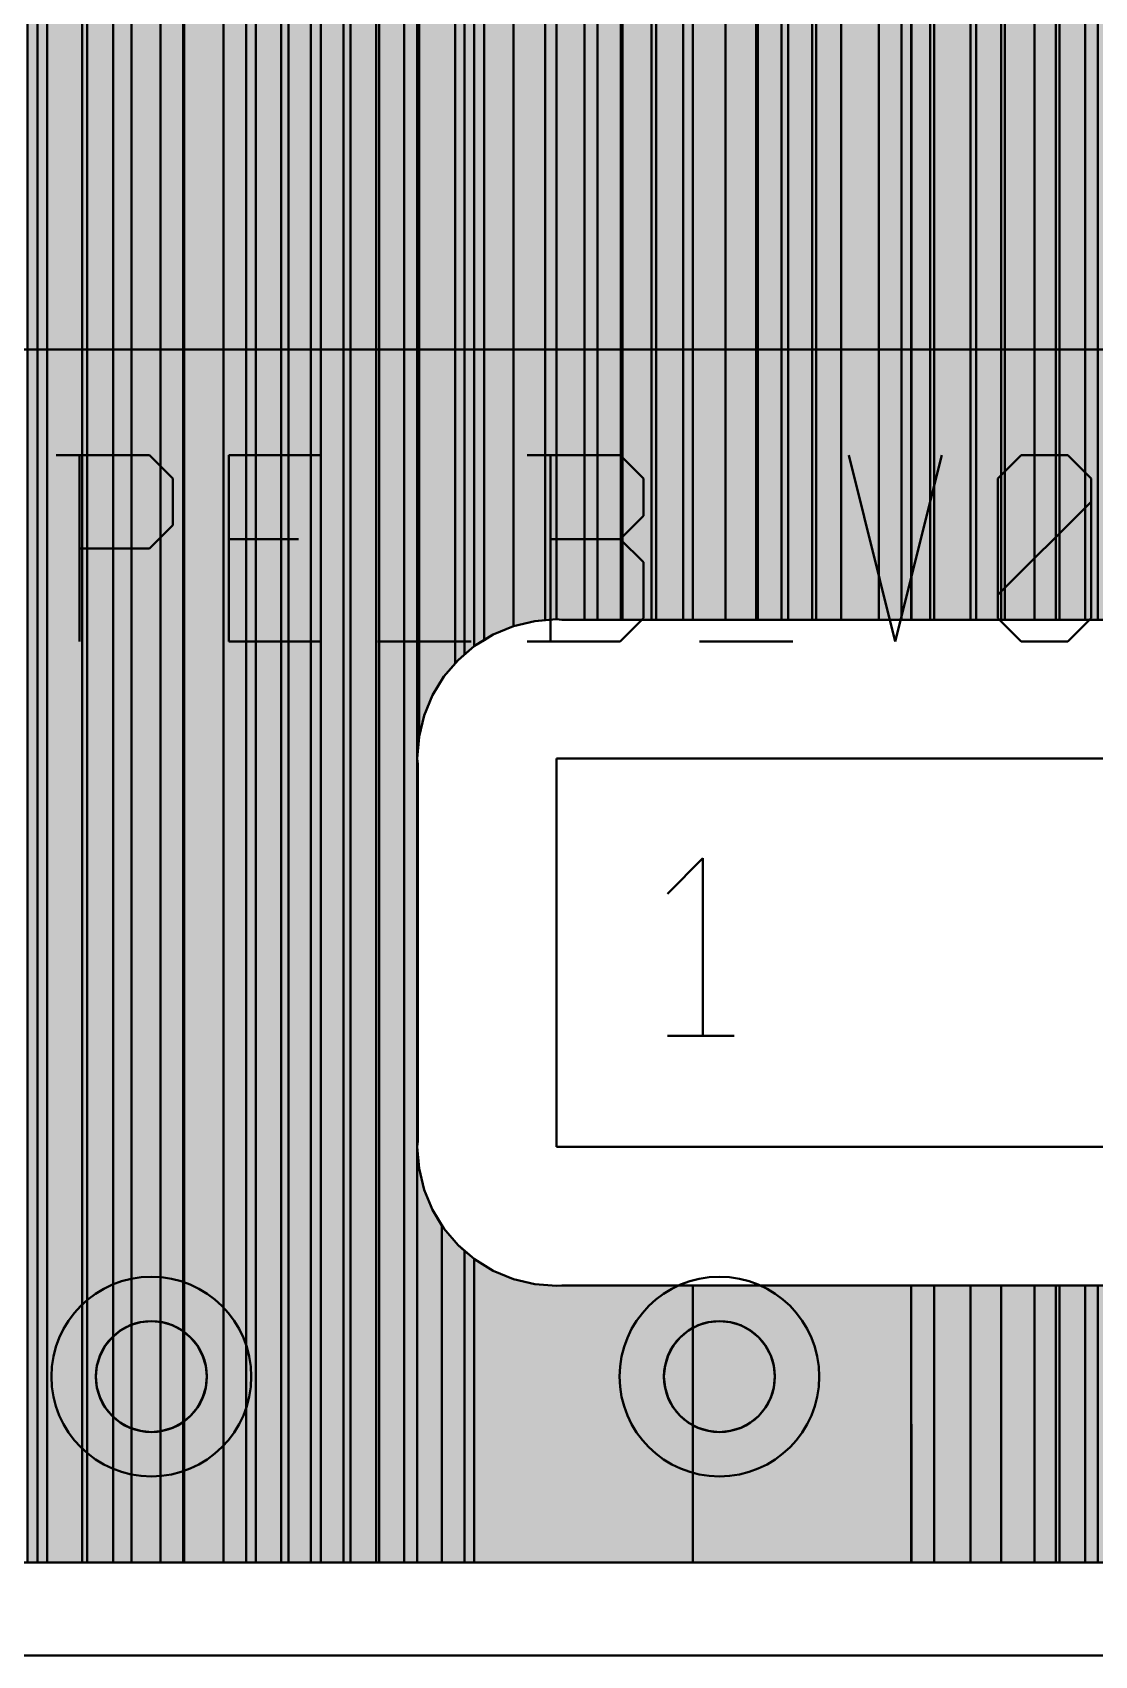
# Model space of a CAD drawing. Header units: millimetres. Extents: x 3.8 to 71.6, y 3.7 to 38.5.
# Drawn here: x 36.68 to 41.54, y 3.7 to 11.13 of the extents above; entities that cross this region are included whole.
import ezdxf

# ---------------------------------------------------------------- set-up
doc = ezdxf.new("R2010")
doc.units = ezdxf.units.MM
for name, color, linetype in [('bottom_copper', 7, 'Continuous'), ('drill_plated', 7, 'Continuous'), ('outline', 7, 'Continuous'), ('top_copper', 7, 'Continuous'), ('top_silk', 7, 'Continuous')]:
    doc.layers.add(name, color=color, linetype=linetype)

# ---------------------------------------------------------------- blocks, each defined once
blk = doc.blocks.new('Block4090')
at = {"layer": 'bottom_copper', "lineweight": 40}
for points in [[(0.7493, 4.3163), (0.5734, 4.3163), (0.5734, 11.977), (0.6709, 12.0912), (0.7493, 12.2193), (0.7493, 4.3163)], [(0.5734, 4.3163), (0.4592, 4.3163), (0.4592, 11.8795), (0.5734, 11.977), (0.5734, 4.3163)], [(0.4592, 4.3163), (0.3059, 4.3163), (0.3059, 11.7907), (0.3311, 11.8011), (0.4592, 11.8795), (0.4592, 4.3163)], [(0.3059, 4.3163), (0.1668, 4.3163), (0.1668, 11.7374), (0.1924, 11.7436), (0.3059, 11.7907), (0.3059, 4.3163)], [(0, 4.3163), (-0.1045, 4.3163), (-0.1048, 11.6969), (-0.1033, 11.6968), (0, 11.7049), (0, 4.3163)], [(0.1668, 4.3163), (0, 4.3163), (0, 11.7049), (0.0464, 11.7085), (0.1668, 11.7374), (0.1668, 4.3163)], [(0, 0), (-0.1045, 0), (-0.1048, 1.2683), (0, 1.2683), (0, 0)], [(0.1668, 0), (0, 0), (0, 1.2683), (0.1668, 1.2683), (0.1668, 0)], [(0.3059, 0), (0.1668, 0), (0.1668, 1.2683), (0.3059, 1.2683), (0.3059, 0)], [(0.4592, 0), (0.3059, 0), (0.3059, 1.2683), (0.4592, 1.2683), (0.4592, 0)], [(0.5734, 0), (0.4592, 0), (0.4592, 1.2683), (0.5734, 1.2683), (0.5734, 0)], [(0.7493, 0), (0.5734, 0), (0.5734, 1.2683), (0.7493, 1.2683), (0.7493, 0)]]:
    blk.add_hatch(color=7, dxfattribs=at).paths.add_polyline_path(points, flags=0)
at = {"layer": 'bottom_copper', "color": 7, "lineweight": 40}
for points in [[(0.7493, 4.3163), (0.5734, 4.3163), (0.5734, 11.977), (0.6709, 12.0912), (0.7493, 12.2193), (0.7493, 4.3163)], [(0.5734, 4.3163), (0.4592, 4.3163), (0.4592, 11.8795), (0.5734, 11.977), (0.5734, 4.3163)], [(0.4592, 4.3163), (0.3059, 4.3163), (0.3059, 11.7907), (0.3311, 11.8011), (0.4592, 11.8795), (0.4592, 4.3163)], [(0.3059, 4.3163), (0.1668, 4.3163), (0.1668, 11.7374), (0.1924, 11.7436), (0.3059, 11.7907), (0.3059, 4.3163)], [(0, 4.3163), (-0.1045, 4.3163), (-0.1048, 11.6969), (-0.1033, 11.6968), (0, 11.7049), (0, 4.3163)], [(0.1668, 4.3163), (0, 4.3163), (0, 11.7049), (0.0464, 11.7085), (0.1668, 11.7374), (0.1668, 4.3163)], [(0, 0), (-0.1045, 0), (-0.1048, 1.2683), (0, 1.2683), (0, 0)], [(0.1668, 0), (0, 0), (0, 1.2683), (0.1668, 1.2683), (0.1668, 0)], [(0.3059, 0), (0.1668, 0), (0.1668, 1.2683), (0.3059, 1.2683), (0.3059, 0)], [(0.4592, 0), (0.3059, 0), (0.3059, 1.2683), (0.4592, 1.2683), (0.4592, 0)], [(0.5734, 0), (0.4592, 0), (0.4592, 1.2683), (0.5734, 1.2683), (0.5734, 0)], [(0.7493, 0), (0.5734, 0), (0.5734, 1.2683), (0.7493, 1.2683), (0.7493, 0)]]:
    blk.add_lwpolyline(points, close=True, dxfattribs=at)
blk = doc.blocks.new('Block5006')
at = {"layer": 'bottom_copper', "lineweight": 40}
for points in [[(0.8511, 0), (0.8066, 0), (0.8066, 7.3841), (0.8511, 7.3806), (0.8511, 0)], [(0.8066, 0), (0.7029, 0), (0.7029, 5.8992), (0.7052, 5.903), (0.7627, 6.0417), (0.7978, 6.1877), (0.8066, 6.3374), (0.8066, 0)], [(0.7029, 0), (0.5293, 0), (0.5293, 5.6607), (0.6268, 5.7749), (0.7029, 5.8992), (0.7029, 0)], [(0.5293, 0), (0.4151, 0), (0.4151, 5.5632), (0.5293, 5.6607), (0.5293, 0)], [(0.4151, 0), (0.287, 0), (0.287, 5.4848), (0.4151, 5.5632), (0.4151, 0)], [(0.1483, 0), (0, 0), (0, 5.392), (0.0023, 5.3922), (0.1483, 5.4273), (0.1483, 0)], [(0.287, 0), (0.1483, 0), (0.1483, 5.4273), (0.287, 5.4848), (0.287, 0)], [(0, 0), (-0.1489, 0), (-0.1489, 5.3806), (-0.1474, 5.3805), (0, 5.392), (0, 0)]]:
    blk.add_hatch(color=7, dxfattribs=at).paths.add_polyline_path(points, flags=0)
at = {"layer": 'bottom_copper', "color": 7, "lineweight": 40}
for points in [[(0.8511, 0), (0.8066, 0), (0.8066, 7.3841), (0.8511, 7.3806), (0.8511, 0)], [(0.8066, 0), (0.7029, 0), (0.7029, 5.8992), (0.7052, 5.903), (0.7627, 6.0417), (0.7978, 6.1877), (0.8066, 6.3374), (0.8066, 0)], [(0.7029, 0), (0.5293, 0), (0.5293, 5.6607), (0.6268, 5.7749), (0.7029, 5.8992), (0.7029, 0)], [(0.5293, 0), (0.4151, 0), (0.4151, 5.5632), (0.5293, 5.6607), (0.5293, 0)], [(0.4151, 0), (0.287, 0), (0.287, 5.4848), (0.4151, 5.5632), (0.4151, 0)], [(0.1483, 0), (0, 0), (0, 5.392), (0.0023, 5.3922), (0.1483, 5.4273), (0.1483, 0)], [(0.287, 0), (0.1483, 0), (0.1483, 5.4273), (0.287, 5.4848), (0.287, 0)], [(0, 0), (-0.1489, 0), (-0.1489, 5.3806), (-0.1474, 5.3805), (0, 5.392), (0, 0)]]:
    blk.add_lwpolyline(points, close=True, dxfattribs=at)
blk = doc.blocks.new('Block5882')
at = {"layer": 'bottom_copper', "lineweight": 40}
for points in [[(0, 0), (-0.0431, -0.0264), (-0.0446, -0.0277), (-0.0446, 7.4739), (-0.0431, 7.4738), (0, 7.4772), (0, 0)], [(0.1345, 0.0641), (0.0421, 0.0258), (0, 0), (0, 6.4307), (0.0117, 6.281), (0.0468, 6.135), (0.1043, 5.9963), (0.1345, 5.9469), (0.1345, 0.0641)], [(0.2802, 0.0912), (0.2317, 0.0874), (0.1345, 0.0641), (0.1345, 5.9469), (0.1827, 5.8682), (0.2802, 5.754), (0.2802, 0.0912)], [(0.5194, 0.0933), (0.3562, 0.0933), (0.3313, 0.0953), (0.2802, 0.0912), (0.2802, 5.754), (0.3944, 5.6565), (0.5194, 5.58), (0.5194, 0.0933)], [(0.6336, 0.0933), (0.5194, 0.0933), (0.5194, 5.58), (0.5225, 5.5781), (0.6336, 5.532), (0.6336, 0.0933)], [(0.787, 0.0933), (0.6336, 0.0933), (0.6336, 5.532), (0.6612, 5.5206), (0.787, 5.4903), (0.787, 0.0933)], [(0.9109, 0.0933), (0.787, 0.0933), (0.787, 5.4903), (0.8069, 5.4856), (0.9109, 5.4774), (0.9109, 0.0933)], [(0.9554, 0.0933), (0.9109, 0.0933), (0.9109, 5.4774), (0.9554, 5.4739), (0.9554, 0.0933)]]:
    blk.add_hatch(color=7, dxfattribs=at).paths.add_polyline_path(points, flags=0)
at = {"layer": 'bottom_copper', "color": 7, "lineweight": 40}
for points in [[(0, 0), (-0.0431, -0.0264), (-0.0446, -0.0277), (-0.0446, 7.4739), (-0.0431, 7.4738), (0, 7.4772), (0, 0)], [(0.1345, 0.0641), (0.0421, 0.0258), (0, 0), (0, 6.4307), (0.0117, 6.281), (0.0468, 6.135), (0.1043, 5.9963), (0.1345, 5.9469), (0.1345, 0.0641)], [(0.2802, 0.0912), (0.2317, 0.0874), (0.1345, 0.0641), (0.1345, 5.9469), (0.1827, 5.8682), (0.2802, 5.754), (0.2802, 0.0912)], [(0.5194, 0.0933), (0.3562, 0.0933), (0.3313, 0.0953), (0.2802, 0.0912), (0.2802, 5.754), (0.3944, 5.6565), (0.5194, 5.58), (0.5194, 0.0933)], [(0.6336, 0.0933), (0.5194, 0.0933), (0.5194, 5.58), (0.5225, 5.5781), (0.6336, 5.532), (0.6336, 0.0933)], [(0.787, 0.0933), (0.6336, 0.0933), (0.6336, 5.532), (0.6612, 5.5206), (0.787, 5.4903), (0.787, 0.0933)], [(0.9109, 0.0933), (0.787, 0.0933), (0.787, 5.4903), (0.8069, 5.4856), (0.9109, 5.4774), (0.9109, 0.0933)], [(0.9554, 0.0933), (0.9109, 0.0933), (0.9109, 5.4774), (0.9554, 5.4739), (0.9554, 0.0933)]]:
    blk.add_lwpolyline(points, close=True, dxfattribs=at)
blk = doc.blocks.new('Block6923')
at = {"layer": 'bottom_copper', "lineweight": 40}
for points in [[(0.8511, 4.1953), (0.8066, 4.1573), (0.8066, 11.7004), (0.8511, 11.6969), (0.8511, 4.1953)], [(0.8066, 4.1573), (0.7766, 4.1317), (0.7627, 4.1154), (0.7627, 10.358), (0.7978, 10.504), (0.8066, 10.6537), (0.8066, 4.1573)], [(0.7627, 4.1154), (0.7117, 4.0557), (0.6595, 3.9705), (0.6212, 3.8781), (0.5979, 3.7809), (0.5979, 10.0573), (0.6268, 10.0912), (0.7052, 10.2193), (0.7627, 10.358), (0.7627, 4.1154)], [(0.59, 0), (0.5293, 0), (0.5293, 9.977), (0.59, 10.0481), (0.59, 0)], [(0.5979, 3.7808), (0.59, 3.6813), (0.59, 10.0481), (0.5979, 10.0573), (0.5979, 3.7808)], [(0.5293, 0), (0.4026, 0), (0.4026, 9.8718), (0.4151, 9.8795), (0.5293, 9.977), (0.5293, 0)], [(0.4026, 0), (0.2526, 0), (0.2526, 9.7868), (0.287, 9.8011), (0.4026, 9.8718), (0.4026, 0)], [(0.2526, 0), (0.1026, 0), (0.1026, 9.7326), (0.1483, 9.7436), (0.2526, 9.7868), (0.2526, 0)], [(0, 0), (-0.1489, 0), (-0.1489, 9.6969), (-0.1474, 9.6968), (0, 9.7083), (0, 0)], [(0.1026, 0), (0, 0), (0, 9.7083), (0.0023, 9.7085), (0.1026, 9.7326), (0.1026, 0)], [(0.592, 1.9282), (0.59, 1.9033), (0.59, 3.6813), (0.592, 3.6564), (0.592, 1.9282)], [(0.7029, 0), (0.59, 0), (0.59, 1.9033), (0.5979, 1.8037), (0.6212, 1.7065), (0.6595, 1.6141), (0.7029, 1.5433), (0.7029, 0)], [(0.8066, 0), (0.7029, 0), (0.7029, 1.5433), (0.7117, 1.5289), (0.7766, 1.4529), (0.8066, 1.4273), (0.8066, 0)], [(0.8511, 0), (0.8066, 0), (0.8066, 1.4273), (0.8511, 1.3893), (0.8511, 0)]]:
    blk.add_hatch(color=7, dxfattribs=at).paths.add_polyline_path(points, flags=0)
at = {"layer": 'bottom_copper', "color": 7, "lineweight": 40}
for points in [[(0.8511, 4.1953), (0.8066, 4.1573), (0.8066, 11.7004), (0.8511, 11.6969), (0.8511, 4.1953)], [(0.8066, 4.1573), (0.7766, 4.1317), (0.7627, 4.1154), (0.7627, 10.358), (0.7978, 10.504), (0.8066, 10.6537), (0.8066, 4.1573)], [(0.7627, 4.1154), (0.7117, 4.0557), (0.6595, 3.9705), (0.6212, 3.8781), (0.5979, 3.7809), (0.5979, 10.0573), (0.6268, 10.0912), (0.7052, 10.2193), (0.7627, 10.358), (0.7627, 4.1154)], [(0.59, 0), (0.5293, 0), (0.5293, 9.977), (0.59, 10.0481), (0.59, 0)], [(0.5979, 3.7808), (0.59, 3.6813), (0.59, 10.0481), (0.5979, 10.0573), (0.5979, 3.7808)], [(0.5293, 0), (0.4026, 0), (0.4026, 9.8718), (0.4151, 9.8795), (0.5293, 9.977), (0.5293, 0)], [(0.4026, 0), (0.2526, 0), (0.2526, 9.7868), (0.287, 9.8011), (0.4026, 9.8718), (0.4026, 0)], [(0.2526, 0), (0.1026, 0), (0.1026, 9.7326), (0.1483, 9.7436), (0.2526, 9.7868), (0.2526, 0)], [(0, 0), (-0.1489, 0), (-0.1489, 9.6969), (-0.1474, 9.6968), (0, 9.7083), (0, 0)], [(0.1026, 0), (0, 0), (0, 9.7083), (0.0023, 9.7085), (0.1026, 9.7326), (0.1026, 0)], [(0.592, 1.9282), (0.59, 1.9033), (0.59, 3.6813), (0.592, 3.6564), (0.592, 1.9282)], [(0.7029, 0), (0.59, 0), (0.59, 1.9033), (0.5979, 1.8037), (0.6212, 1.7065), (0.6595, 1.6141), (0.7029, 1.5433), (0.7029, 0)], [(0.8066, 0), (0.7029, 0), (0.7029, 1.5433), (0.7117, 1.5289), (0.7766, 1.4529), (0.8066, 1.4273), (0.8066, 0)], [(0.8511, 0), (0.8066, 0), (0.8066, 1.4273), (0.8511, 1.3893), (0.8511, 0)]]:
    blk.add_lwpolyline(points, close=True, dxfattribs=at)
blk = doc.blocks.new('Block7672')
at = {"layer": 'bottom_copper', "lineweight": 40}
for points in [[(0, 0), (-0.0446, 0), (-0.0446, 11.6969), (-0.0431, 11.6968), (0, 11.7002), (0, 0)], [(0.1827, 0), (0, 0), (0, 10.6537), (0.0117, 10.504), (0.0468, 10.358), (0.1043, 10.2193), (0.1827, 10.0912), (0.1827, 0)], [(0.387, 0), (0.1827, 0), (0.1827, 10.0912), (0.2802, 9.977), (0.387, 9.8858), (0.387, 0)], [(0.5194, 0), (0.387, 0), (0.387, 9.8858), (0.3944, 9.8795), (0.5194, 9.803), (0.5194, 0)], [(0.6272, 0), (0.5194, 0), (0.5194, 9.803), (0.5225, 9.8011), (0.6272, 9.7577), (0.6272, 0)], [(0.8072, 0), (0.6272, 0), (0.6272, 9.7577), (0.6612, 9.7436), (0.8072, 9.7085), (0.8072, 0)], [(0.9109, 0), (0.8072, 0), (0.8072, 9.7085), (0.9109, 9.7004), (0.9109, 0)], [(0.9554, 0), (0.9109, 0), (0.9109, 9.7004), (0.9554, 9.6969), (0.9554, 0)]]:
    blk.add_hatch(color=7, dxfattribs=at).paths.add_polyline_path(points, flags=0)
at = {"layer": 'bottom_copper', "color": 7, "lineweight": 40}
for points in [[(0, 0), (-0.0446, 0), (-0.0446, 11.6969), (-0.0431, 11.6968), (0, 11.7002), (0, 0)], [(0.1827, 0), (0, 0), (0, 10.6537), (0.0117, 10.504), (0.0468, 10.358), (0.1043, 10.2193), (0.1827, 10.0912), (0.1827, 0)], [(0.387, 0), (0.1827, 0), (0.1827, 10.0912), (0.2802, 9.977), (0.387, 9.8858), (0.387, 0)], [(0.5194, 0), (0.387, 0), (0.387, 9.8858), (0.3944, 9.8795), (0.5194, 9.803), (0.5194, 0)], [(0.6272, 0), (0.5194, 0), (0.5194, 9.803), (0.5225, 9.8011), (0.6272, 9.7577), (0.6272, 0)], [(0.8072, 0), (0.6272, 0), (0.6272, 9.7577), (0.6612, 9.7436), (0.8072, 9.7085), (0.8072, 0)], [(0.9109, 0), (0.8072, 0), (0.8072, 9.7085), (0.9109, 9.7004), (0.9109, 0)], [(0.9554, 0), (0.9109, 0), (0.9109, 9.7004), (0.9554, 9.6969), (0.9554, 0)]]:
    blk.add_lwpolyline(points, close=True, dxfattribs=at)
blk = doc.blocks.new('Block8641')
at = {"layer": 'bottom_copper', "lineweight": 40}
blk.add_hatch(color=7, dxfattribs=at).paths.add_polyline_path([(1.3218, 0), (1.2773, 0), (1.2773, 11.7004), (1.3218, 11.6969), (1.3218, 0)], flags=0)
at = {"layer": 'bottom_copper', "color": 7, "lineweight": 40}
blk.add_lwpolyline([(1.3218, 0), (1.2773, 0), (1.2773, 11.7004), (1.3218, 11.6969), (1.3218, 0)], close=True, dxfattribs=at)
blk = doc.blocks.new('Block28972')
at = {"layer": 'top_copper', "lineweight": 40}
for points in [[(0.1592, 4.3163), (0, 4.3163), (0, 12.1249), (0.0578, 12.2193), (0.1153, 12.358), (0.1504, 12.504), (0.1592, 12.6537), (0.1592, 4.3163)], [(0, 4.3163), (-0.1344, 4.3163), (-0.1344, 11.9632), (-0.1181, 11.977), (-0.0206, 12.0912), (0, 12.1249), (0, 4.3163)], [(0, 0), (-0.1344, 0), (-0.1344, 1.2683), (0, 1.2683), (0, 0)], [(0.1592, 0), (0, 0), (0, 1.2683), (0.1592, 1.2683), (0.1592, 0)]]:
    blk.add_hatch(color=7, dxfattribs=at).paths.add_polyline_path(points, flags=0)
at = {"layer": 'top_copper', "color": 7, "lineweight": 40}
for points in [[(0.1592, 4.3163), (0, 4.3163), (0, 12.1249), (0.0578, 12.2193), (0.1153, 12.358), (0.1504, 12.504), (0.1592, 12.6537), (0.1592, 4.3163)], [(0, 4.3163), (-0.1344, 4.3163), (-0.1344, 11.9632), (-0.1181, 11.977), (-0.0206, 12.0912), (0, 12.1249), (0, 4.3163)], [(0, 0), (-0.1344, 0), (-0.1344, 1.2683), (0, 1.2683), (0, 0)], [(0.1592, 0), (0, 0), (0, 1.2683), (0.1592, 1.2683), (0.1592, 0)]]:
    blk.add_lwpolyline(points, close=True, dxfattribs=at)
blk = doc.blocks.new('Block30658')
at = {"layer": 'top_copper', "lineweight": 40}
for points in [[(1.513, 0), (1.4151, 0), (1.4151, 7.5632), (1.513, 7.6469), (1.513, 0)], [(1.4151, 0), (1.2798, 0), (1.2798, 7.4818), (1.287, 7.4848), (1.4151, 7.5632), (1.4151, 0)], [(1.2798, 0), (1.1483, 0), (1.1483, 7.4273), (1.2798, 7.4818), (1.2798, 0)], [(0.9376, 0), (0.8066, 0), (0.8066, 7.3841), (0.8526, 7.3805), (0.9376, 7.3871), (0.9376, 0)], [(1.1483, 0), (0.9376, 0), (0.9376, 7.3871), (1.0023, 7.3922), (1.1483, 7.4273), (1.1483, 0)], [(0.8066, 0), (0.7029, 0), (0.7029, 5.8992), (0.7052, 5.903), (0.7627, 6.0417), (0.7978, 6.1877), (0.8066, 6.3374), (0.8066, 0)], [(0.7029, 0), (0.5293, 0), (0.5293, 5.6607), (0.6268, 5.7749), (0.7029, 5.8992), (0.7029, 0)], [(0.5293, 0), (0.3975, 0), (0.3975, 5.5524), (0.4151, 5.5632), (0.5293, 5.6607), (0.5293, 0)], [(0.3975, 0), (0.2566, 0), (0.2566, 5.4722), (0.287, 5.4848), (0.3975, 5.5524), (0.3975, 0)], [(0.1416, 0), (0, 0), (0, 5.392), (0.0023, 5.3922), (0.1416, 5.4257), (0.1416, 0)], [(0.2566, 0), (0.1416, 0), (0.1416, 5.4257), (0.1483, 5.4273), (0.2566, 5.4722), (0.2566, 0)], [(0, 0), (-0.1489, 0), (-0.1489, 5.3806), (-0.1474, 5.3805), (0, 5.392), (0, 0)]]:
    blk.add_hatch(color=7, dxfattribs=at).paths.add_polyline_path(points, flags=0)
at = {"layer": 'top_copper', "color": 7, "lineweight": 40}
for points in [[(1.513, 0), (1.4151, 0), (1.4151, 7.5632), (1.513, 7.6469), (1.513, 0)], [(1.4151, 0), (1.2798, 0), (1.2798, 7.4818), (1.287, 7.4848), (1.4151, 7.5632), (1.4151, 0)], [(1.2798, 0), (1.1483, 0), (1.1483, 7.4273), (1.2798, 7.4818), (1.2798, 0)], [(0.9376, 0), (0.8066, 0), (0.8066, 7.3841), (0.8526, 7.3805), (0.9376, 7.3871), (0.9376, 0)], [(1.1483, 0), (0.9376, 0), (0.9376, 7.3871), (1.0023, 7.3922), (1.1483, 7.4273), (1.1483, 0)], [(0.8066, 0), (0.7029, 0), (0.7029, 5.8992), (0.7052, 5.903), (0.7627, 6.0417), (0.7978, 6.1877), (0.8066, 6.3374), (0.8066, 0)], [(0.7029, 0), (0.5293, 0), (0.5293, 5.6607), (0.6268, 5.7749), (0.7029, 5.8992), (0.7029, 0)], [(0.5293, 0), (0.3975, 0), (0.3975, 5.5524), (0.4151, 5.5632), (0.5293, 5.6607), (0.5293, 0)], [(0.3975, 0), (0.2566, 0), (0.2566, 5.4722), (0.287, 5.4848), (0.3975, 5.5524), (0.3975, 0)], [(0.1416, 0), (0, 0), (0, 5.392), (0.0023, 5.3922), (0.1416, 5.4257), (0.1416, 0)], [(0.2566, 0), (0.1416, 0), (0.1416, 5.4257), (0.1483, 5.4273), (0.2566, 5.4722), (0.2566, 0)], [(0, 0), (-0.1489, 0), (-0.1489, 5.3806), (-0.1474, 5.3805), (0, 5.392), (0, 0)]]:
    blk.add_lwpolyline(points, close=True, dxfattribs=at)
blk = doc.blocks.new('Block32102')
at = {"layer": 'top_copper', "lineweight": 40}
for points in [[(0, 0), (-0.0431, -0.0264), (-0.0446, -0.0277), (-0.0446, 7.4739), (-0.0431, 7.4738), (0, 7.4772), (0, 0)], [(0.1345, 0.0641), (0.0421, 0.0258), (0, 0), (0, 6.4307), (0.0117, 6.281), (0.0468, 6.135), (0.1043, 5.9963), (0.1345, 5.9469), (0.1345, 0.0641)], [(0.3313, 0.0953), (0.2317, 0.0874), (0.1345, 0.0641), (0.1345, 5.9469), (0.1827, 5.8682), (0.2802, 5.754), (0.3313, 5.7104), (0.3313, 0.0953)], [(0.4602, 0.0933), (0.3562, 0.0933), (0.3313, 0.0953), (0.3313, 5.7104), (0.3944, 5.6565), (0.4602, 5.6162), (0.4602, 0.0933)], [(0.6256, 0.0933), (0.4602, 0.0933), (0.4602, 5.6162), (0.5225, 5.5781), (0.6256, 5.5354), (0.6256, 0.0933)], [(0.7661, 0.0933), (0.6256, 0.0933), (0.6256, 5.5354), (0.6612, 5.5206), (0.7661, 5.4954), (0.7661, 0.0933)], [(0.9109, 0.0933), (0.7661, 0.0933), (0.7661, 5.4954), (0.8072, 5.4855), (0.9109, 5.4774), (0.9109, 0.0933)], [(0.9554, 0.0933), (0.9109, 0.0933), (0.9109, 5.4774), (0.9554, 5.4739), (0.9554, 0.0933)]]:
    blk.add_hatch(color=7, dxfattribs=at).paths.add_polyline_path(points, flags=0)
at = {"layer": 'top_copper', "color": 7, "lineweight": 40}
for points in [[(0, 0), (-0.0431, -0.0264), (-0.0446, -0.0277), (-0.0446, 7.4739), (-0.0431, 7.4738), (0, 7.4772), (0, 0)], [(0.1345, 0.0641), (0.0421, 0.0258), (0, 0), (0, 6.4307), (0.0117, 6.281), (0.0468, 6.135), (0.1043, 5.9963), (0.1345, 5.9469), (0.1345, 0.0641)], [(0.3313, 0.0953), (0.2317, 0.0874), (0.1345, 0.0641), (0.1345, 5.9469), (0.1827, 5.8682), (0.2802, 5.754), (0.3313, 5.7104), (0.3313, 0.0953)], [(0.4602, 0.0933), (0.3562, 0.0933), (0.3313, 0.0953), (0.3313, 5.7104), (0.3944, 5.6565), (0.4602, 5.6162), (0.4602, 0.0933)], [(0.6256, 0.0933), (0.4602, 0.0933), (0.4602, 5.6162), (0.5225, 5.5781), (0.6256, 5.5354), (0.6256, 0.0933)], [(0.7661, 0.0933), (0.6256, 0.0933), (0.6256, 5.5354), (0.6612, 5.5206), (0.7661, 5.4954), (0.7661, 0.0933)], [(0.9109, 0.0933), (0.7661, 0.0933), (0.7661, 5.4954), (0.8072, 5.4855), (0.9109, 5.4774), (0.9109, 0.0933)], [(0.9554, 0.0933), (0.9109, 0.0933), (0.9109, 5.4774), (0.9554, 5.4739), (0.9554, 0.0933)]]:
    blk.add_lwpolyline(points, close=True, dxfattribs=at)
blk = doc.blocks.new('Block33282')
at = {"layer": 'top_copper', "lineweight": 40}
for points in [[(0.8835, 4.1953), (0.839, 4.1573), (0.839, 11.7004), (0.8835, 11.6969), (0.8835, 4.1953)], [(0.839, 4.1573), (0.809, 4.1317), (0.7951, 4.1154), (0.7951, 10.358), (0.8302, 10.504), (0.839, 10.6537), (0.839, 4.1573)], [(0.7951, 4.1154), (0.7441, 4.0557), (0.6919, 3.9705), (0.6536, 3.8781), (0.6303, 3.7809), (0.6303, 10.0573), (0.6592, 10.0912), (0.7376, 10.2193), (0.7951, 10.358), (0.7951, 4.1154)], [(0.6224, 0), (0.5617, 0), (0.5617, 9.977), (0.6224, 10.0481), (0.6224, 0)], [(0.6303, 3.7808), (0.6224, 3.6813), (0.6224, 10.0481), (0.6303, 10.0573), (0.6303, 3.7808)], [(0.5617, 0), (0.4475, 0), (0.4475, 9.8795), (0.5617, 9.977), (0.5617, 0)], [(0.4475, 0), (0.3172, 0), (0.3172, 9.8002), (0.3194, 9.8011), (0.4475, 9.8795), (0.4475, 0)], [(0.1807, 0), (0, 0), (0, 9.7058), (0.0347, 9.7085), (0.1807, 9.7436), (0.1807, 0)], [(0.3172, 0), (0.1807, 0), (0.1807, 9.7436), (0.3172, 9.8002), (0.3172, 0)], [(0, 0), (-0.1165, 0), (-0.1165, 9.6969), (-0.115, 9.6968), (0, 9.7058), (0, 0)], [(0.6244, 1.9282), (0.6224, 1.9033), (0.6224, 3.6813), (0.6244, 3.6564), (0.6244, 1.9282)], [(0.7353, 0), (0.6224, 0), (0.6224, 1.9033), (0.6303, 1.8037), (0.6536, 1.7065), (0.6919, 1.6141), (0.7353, 1.5433), (0.7353, 0)], [(0.839, 0), (0.7353, 0), (0.7353, 1.5433), (0.7441, 1.5289), (0.809, 1.4529), (0.839, 1.4273), (0.839, 0)], [(0.8835, 0), (0.839, 0), (0.839, 1.4273), (0.8835, 1.3893), (0.8835, 0)]]:
    blk.add_hatch(color=7, dxfattribs=at).paths.add_polyline_path(points, flags=0)
at = {"layer": 'top_copper', "color": 7, "lineweight": 40}
for points in [[(0.8835, 4.1953), (0.839, 4.1573), (0.839, 11.7004), (0.8835, 11.6969), (0.8835, 4.1953)], [(0.839, 4.1573), (0.809, 4.1317), (0.7951, 4.1154), (0.7951, 10.358), (0.8302, 10.504), (0.839, 10.6537), (0.839, 4.1573)], [(0.7951, 4.1154), (0.7441, 4.0557), (0.6919, 3.9705), (0.6536, 3.8781), (0.6303, 3.7809), (0.6303, 10.0573), (0.6592, 10.0912), (0.7376, 10.2193), (0.7951, 10.358), (0.7951, 4.1154)], [(0.6224, 0), (0.5617, 0), (0.5617, 9.977), (0.6224, 10.0481), (0.6224, 0)], [(0.6303, 3.7808), (0.6224, 3.6813), (0.6224, 10.0481), (0.6303, 10.0573), (0.6303, 3.7808)], [(0.5617, 0), (0.4475, 0), (0.4475, 9.8795), (0.5617, 9.977), (0.5617, 0)], [(0.4475, 0), (0.3172, 0), (0.3172, 9.8002), (0.3194, 9.8011), (0.4475, 9.8795), (0.4475, 0)], [(0.1807, 0), (0, 0), (0, 9.7058), (0.0347, 9.7085), (0.1807, 9.7436), (0.1807, 0)], [(0.3172, 0), (0.1807, 0), (0.1807, 9.7436), (0.3172, 9.8002), (0.3172, 0)], [(0, 0), (-0.1165, 0), (-0.1165, 9.6969), (-0.115, 9.6968), (0, 9.7058), (0, 0)], [(0.6244, 1.9282), (0.6224, 1.9033), (0.6224, 3.6813), (0.6244, 3.6564), (0.6244, 1.9282)], [(0.7353, 0), (0.6224, 0), (0.6224, 1.9033), (0.6303, 1.8037), (0.6536, 1.7065), (0.6919, 1.6141), (0.7353, 1.5433), (0.7353, 0)], [(0.839, 0), (0.7353, 0), (0.7353, 1.5433), (0.7441, 1.5289), (0.809, 1.4529), (0.839, 1.4273), (0.839, 0)], [(0.8835, 0), (0.839, 0), (0.839, 1.4273), (0.8835, 1.3893), (0.8835, 0)]]:
    blk.add_lwpolyline(points, close=True, dxfattribs=at)
blk = doc.blocks.new('Block34524')
at = {"layer": 'top_copper', "lineweight": 40}
for points in [[(0, 0), (-0.0446, 0), (-0.0446, 11.6969), (-0.0431, 11.6968), (0, 11.7002), (0, 0)], [(0.1609, 0), (0, 0), (0, 10.6537), (0.0117, 10.504), (0.0468, 10.358), (0.1043, 10.2193), (0.1609, 10.1268), (0.1609, 0)], [(0.3018, 0), (0.1609, 0), (0.1609, 10.1268), (0.1827, 10.0912), (0.2802, 9.977), (0.3018, 9.9586), (0.3018, 0)], [(0.5194, 0), (0.3018, 0), (0.3018, 9.9586), (0.3944, 9.8795), (0.5194, 9.803), (0.5194, 0)], [(0.6231, 0), (0.5194, 0), (0.5194, 9.803), (0.5225, 9.8011), (0.6231, 9.7594), (0.6231, 0)], [(0.8072, 0), (0.6231, 0), (0.6231, 9.7594), (0.6612, 9.7436), (0.8072, 9.7085), (0.8072, 0)], [(0.9109, 0), (0.8072, 0), (0.8072, 9.7085), (0.9109, 9.7004), (0.9109, 0)], [(0.9554, 0), (0.9109, 0), (0.9109, 9.7004), (0.9554, 9.6969), (0.9554, 0)]]:
    blk.add_hatch(color=7, dxfattribs=at).paths.add_polyline_path(points, flags=0)
at = {"layer": 'top_copper', "color": 7, "lineweight": 40}
for points in [[(0, 0), (-0.0446, 0), (-0.0446, 11.6969), (-0.0431, 11.6968), (0, 11.7002), (0, 0)], [(0.1609, 0), (0, 0), (0, 10.6537), (0.0117, 10.504), (0.0468, 10.358), (0.1043, 10.2193), (0.1609, 10.1268), (0.1609, 0)], [(0.3018, 0), (0.1609, 0), (0.1609, 10.1268), (0.1827, 10.0912), (0.2802, 9.977), (0.3018, 9.9586), (0.3018, 0)], [(0.5194, 0), (0.3018, 0), (0.3018, 9.9586), (0.3944, 9.8795), (0.5194, 9.803), (0.5194, 0)], [(0.6231, 0), (0.5194, 0), (0.5194, 9.803), (0.5225, 9.8011), (0.6231, 9.7594), (0.6231, 0)], [(0.8072, 0), (0.6231, 0), (0.6231, 9.7594), (0.6612, 9.7436), (0.8072, 9.7085), (0.8072, 0)], [(0.9109, 0), (0.8072, 0), (0.8072, 9.7085), (0.9109, 9.7004), (0.9109, 0)], [(0.9554, 0), (0.9109, 0), (0.9109, 9.7004), (0.9554, 9.6969), (0.9554, 0)]]:
    blk.add_lwpolyline(points, close=True, dxfattribs=at)
blk = doc.blocks.new('Block35240')
at = {"layer": 'top_copper', "lineweight": 40}
blk.add_hatch(color=7, dxfattribs=at).paths.add_polyline_path([(0.8511, 0), (0.8066, 0), (0.8066, 11.7004), (0.8511, 11.6969), (0.8511, 0)], flags=0)
at = {"layer": 'top_copper', "color": 7, "lineweight": 40}
blk.add_lwpolyline([(0.8511, 0), (0.8066, 0), (0.8066, 11.7004), (0.8511, 11.6969), (0.8511, 0)], close=True, dxfattribs=at)

msp = doc.modelspace()

# ---------------------------------------------------------------- hatches: boundary and pattern name
at = {"layer": 'bottom_copper', "lineweight": 40}
for points in [[(39.6985, 4.1263), (38.6985, 4.1263), (38.6985, 5.5156), (38.7, 5.5143), (38.7852, 5.4621), (38.8776, 5.4238), (38.9748, 5.4005), (39.0744, 5.3926), (39.0993, 5.3946), (39.6985, 5.3946), (39.6985, 4.1263)], [(40.6985, 4.1263), (39.6985, 4.1263), (39.6985, 5.3946), (40.6985, 5.3946), (40.6985, 4.1263)], [(37.4694, 4.9276), (37.455, 4.88), (37.4315, 4.8361), (37.3999, 4.7976), (37.3614, 4.766), (37.3175, 4.7425), (37.2699, 4.7281), (37.2203, 4.7232), (37.1707, 4.7281), (37.1231, 4.7425), (37.0792, 4.766), (37.0407, 4.7976), (37.0091, 4.8361), (36.9856, 4.88), (36.9712, 4.9276), (36.9663, 4.9772), (36.9712, 5.0268), (36.9856, 5.0744), (37.0091, 5.1183), (37.0407, 5.1568), (37.0792, 5.1884), (37.1231, 5.2119), (37.1707, 5.2263), (37.2203, 5.2312), (37.2699, 5.2263), (37.3175, 5.2119), (37.3614, 5.1884), (37.3999, 5.1568), (37.4315, 5.1183), (37.455, 5.0744), (37.4694, 5.0268), (37.4743, 4.9772), (37.4694, 4.9276)], [(40.0694, 4.9276), (40.055, 4.88), (40.0315, 4.8361), (39.9999, 4.7976), (39.9614, 4.766), (39.9175, 4.7425), (39.8699, 4.7281), (39.8203, 4.7232), (39.7707, 4.7281), (39.7231, 4.7425), (39.6792, 4.766), (39.6407, 4.7976), (39.6091, 4.8361), (39.5856, 4.88), (39.5712, 4.9276), (39.5663, 4.9772), (39.5712, 5.0268), (39.5856, 5.0744), (39.6091, 5.1183), (39.6407, 5.1568), (39.6792, 5.1884), (39.7231, 5.2119), (39.7707, 5.2263), (39.8203, 5.2312), (39.8699, 5.2263), (39.9175, 5.2119), (39.9614, 5.1884), (39.9999, 5.1568), (40.0315, 5.1183), (40.055, 5.0744), (40.0694, 5.0268), (40.0743, 4.9772), (40.0694, 4.9276)]]:
    msp.add_hatch(color=7, dxfattribs=at).paths.add_polyline_path(points, flags=0)
at = {"layer": 'drill_plated', "lineweight": 40}
for points in [[(37.4694, 4.9276), (37.455, 4.88), (37.4315, 4.8361), (37.3999, 4.7976), (37.3614, 4.766), (37.3175, 4.7425), (37.2699, 4.7281), (37.2203, 4.7232), (37.1707, 4.7281), (37.1231, 4.7425), (37.0792, 4.766), (37.0407, 4.7976), (37.0091, 4.8361), (36.9856, 4.88), (36.9712, 4.9276), (36.9663, 4.9772), (36.9712, 5.0268), (36.9856, 5.0744), (37.0091, 5.1183), (37.0407, 5.1568), (37.0792, 5.1884), (37.1231, 5.2119), (37.1707, 5.2263), (37.2203, 5.2312), (37.2699, 5.2263), (37.3175, 5.2119), (37.3614, 5.1884), (37.3999, 5.1568), (37.4315, 5.1183), (37.455, 5.0744), (37.4694, 5.0268), (37.4743, 4.9772), (37.4694, 4.9276)], [(40.0694, 4.9276), (40.055, 4.88), (40.0315, 4.8361), (39.9999, 4.7976), (39.9614, 4.766), (39.9175, 4.7425), (39.8699, 4.7281), (39.8203, 4.7232), (39.7707, 4.7281), (39.7231, 4.7425), (39.6792, 4.766), (39.6407, 4.7976), (39.6091, 4.8361), (39.5856, 4.88), (39.5712, 4.9276), (39.5663, 4.9772), (39.5712, 5.0268), (39.5856, 5.0744), (39.6091, 5.1183), (39.6407, 5.1568), (39.6792, 5.1884), (39.7231, 5.2119), (39.7707, 5.2263), (39.8203, 5.2312), (39.8699, 5.2263), (39.9175, 5.2119), (39.9614, 5.1884), (39.9999, 5.1568), (40.0315, 5.1183), (40.055, 5.0744), (40.0694, 5.0268), (40.0743, 4.9772), (40.0694, 4.9276)]]:
    msp.add_hatch(color=7, dxfattribs=at).paths.add_polyline_path(points, flags=0)
at = {"layer": 'top_copper', "lineweight": 40}
for points in [[(41.3604, 4.1263), (38.6985, 4.1263), (38.6985, 5.5156), (38.7, 5.5143), (38.7852, 5.4621), (38.8776, 5.4238), (38.9748, 5.4005), (39.0744, 5.3926), (39.0993, 5.3946), (41.3604, 5.3946), (41.3604, 4.1263)], [(37.4694, 4.9276), (37.455, 4.88), (37.4315, 4.8361), (37.3999, 4.7976), (37.3614, 4.766), (37.3175, 4.7425), (37.2699, 4.7281), (37.2203, 4.7232), (37.1707, 4.7281), (37.1231, 4.7425), (37.0792, 4.766), (37.0407, 4.7976), (37.0091, 4.8361), (36.9856, 4.88), (36.9712, 4.9276), (36.9663, 4.9772), (36.9712, 5.0268), (36.9856, 5.0744), (37.0091, 5.1183), (37.0407, 5.1568), (37.0792, 5.1884), (37.1231, 5.2119), (37.1707, 5.2263), (37.2203, 5.2312), (37.2699, 5.2263), (37.3175, 5.2119), (37.3614, 5.1884), (37.3999, 5.1568), (37.4315, 5.1183), (37.455, 5.0744), (37.4694, 5.0268), (37.4743, 4.9772), (37.4694, 4.9276)], [(40.0694, 4.9276), (40.055, 4.88), (40.0315, 4.8361), (39.9999, 4.7976), (39.9614, 4.766), (39.9175, 4.7425), (39.8699, 4.7281), (39.8203, 4.7232), (39.7707, 4.7281), (39.7231, 4.7425), (39.6792, 4.766), (39.6407, 4.7976), (39.6091, 4.8361), (39.5856, 4.88), (39.5712, 4.9276), (39.5663, 4.9772), (39.5712, 5.0268), (39.5856, 5.0744), (39.6091, 5.1183), (39.6407, 5.1568), (39.6792, 5.1884), (39.7231, 5.2119), (39.7707, 5.2263), (39.8203, 5.2312), (39.8699, 5.2263), (39.9175, 5.2119), (39.9614, 5.1884), (39.9999, 5.1568), (40.0315, 5.1183), (40.055, 5.0744), (40.0694, 5.0268), (40.0743, 4.9772), (40.0694, 4.9276)]]:
    msp.add_hatch(color=7, dxfattribs=at).paths.add_polyline_path(points, flags=0)

# ---------------------------------------------------------------- linework, layer by layer
at = {"layer": 'bottom_copper', "color": 7, "lineweight": 40}
for p, q in [((36.6985, 4.1263), (36.6985, 15.8232)), ((36.6985, 15.8232), (36.6985, 4.1263)), ((38.6985, 8.3216), (38.6985, 15.8232)), ((38.6985, 15.8232), (38.6985, 8.3216)), ((40.6985, 8.4426), (40.6985, 15.8232)), ((40.6985, 15.8232), (40.6985, 8.4426)), ((37.6985, 4.1263), (37.6985, 13.8232)), ((37.6985, 13.8232), (37.6985, 4.1263)), ((39.6985, 8.4426), (39.6985, 13.8232)), ((39.6985, 13.8232), (39.6985, 8.4426)), ((38.8776, 8.4134), (38.7852, 8.3751)), ((38.9748, 8.4367), (38.8776, 8.4134)), ((39.0744, 8.4446), (38.9748, 8.4367)), ((39.0993, 8.4426), (39.0744, 8.4446)), ((39.6985, 8.4426), (39.0993, 8.4426)), ((40.6985, 8.4426), (39.6985, 8.4426)), ((43.6215, 8.4426), (40.6985, 8.4426)), ((38.7852, 8.3751), (38.7, 8.3229)), ((38.624, 8.258), (38.5591, 8.182)), ((38.6985, 8.3216), (38.624, 8.258)), ((38.7, 8.3229), (38.6985, 8.3216)), ((38.5591, 8.182), (38.5069, 8.0968)), ((38.5069, 8.0968), (38.4686, 8.0044)), ((38.4686, 8.0044), (38.4453, 7.9072)), ((38.4453, 7.9071), (38.4374, 7.8076)), ((38.4453, 7.9072), (38.4453, 7.9071)), ((38.4374, 7.8076), (38.4394, 7.7827)), ((39.0744, 6.0296), (39.0744, 7.8076)), ((39.0744, 7.8076), (43.6464, 7.8076)), ((38.4394, 7.7827), (38.4394, 6.0545)), ((38.4394, 6.0545), (38.4374, 6.0296)), ((38.4374, 6.0296), (38.4453, 5.93)), ((43.6464, 6.0296), (39.0744, 6.0296)), ((38.4453, 5.93), (38.4686, 5.8328)), ((38.4686, 5.8328), (38.5069, 5.7404)), ((38.5069, 5.7404), (38.5591, 5.6552)), ((38.5591, 5.6552), (38.624, 5.5792)), ((38.624, 5.5792), (38.6985, 5.5156)), ((38.6985, 4.1263), (38.6985, 5.5156)), ((38.6985, 5.5156), (38.7, 5.5143)), ((38.6985, 5.5156), (38.6985, 4.1263)), ((38.7, 5.5143), (38.7852, 5.4621)), ((38.7852, 5.4621), (38.8776, 5.4238)), ((38.8776, 5.4238), (38.9748, 5.4005)), ((38.9748, 5.4005), (39.0744, 5.3926)), ((39.0744, 5.3926), (39.0993, 5.3946)), ((39.0993, 5.3946), (39.6985, 5.3946)), ((39.6985, 4.1263), (39.6985, 5.3946)), ((39.6985, 5.3946), (40.6985, 5.3946)), ((39.6985, 5.3946), (39.6985, 4.1263)), ((40.6985, 4.1263), (40.6985, 5.3946)), ((40.6985, 5.3946), (43.6215, 5.3946)), ((40.6985, 5.3946), (40.6985, 4.1263)), ((36.6985, 4.1263), (35.2102, 4.1263)), ((37.6985, 4.1263), (36.6985, 4.1263)), ((38.6985, 4.1263), (37.6985, 4.1263)), ((39.6985, 4.1263), (38.6985, 4.1263)), ((40.6985, 4.1263), (39.6985, 4.1263)), ((48.6682, 4.1263), (40.6985, 4.1263))]:
    msp.add_line(p, q, dxfattribs=at)
for points in [[(39.6985, 4.1263), (38.6985, 4.1263), (38.6985, 5.5156), (38.7, 5.5143), (38.7852, 5.4621), (38.8776, 5.4238), (38.9748, 5.4005), (39.0744, 5.3926), (39.0993, 5.3946), (39.6985, 5.3946), (39.6985, 4.1263)], [(40.6985, 4.1263), (39.6985, 4.1263), (39.6985, 5.3946), (40.6985, 5.3946), (40.6985, 4.1263)], [(37.4694, 4.9276), (37.455, 4.88), (37.4315, 4.8361), (37.3999, 4.7976), (37.3614, 4.766), (37.3175, 4.7425), (37.2699, 4.7281), (37.2203, 4.7232), (37.1707, 4.7281), (37.1231, 4.7425), (37.0792, 4.766), (37.0407, 4.7976), (37.0091, 4.8361), (36.9856, 4.88), (36.9712, 4.9276), (36.9663, 4.9772), (36.9712, 5.0268), (36.9856, 5.0744), (37.0091, 5.1183), (37.0407, 5.1568), (37.0792, 5.1884), (37.1231, 5.2119), (37.1707, 5.2263), (37.2203, 5.2312), (37.2699, 5.2263), (37.3175, 5.2119), (37.3614, 5.1884), (37.3999, 5.1568), (37.4315, 5.1183), (37.455, 5.0744), (37.4694, 5.0268), (37.4743, 4.9772), (37.4694, 4.9276)], [(40.0694, 4.9276), (40.055, 4.88), (40.0315, 4.8361), (39.9999, 4.7976), (39.9614, 4.766), (39.9175, 4.7425), (39.8699, 4.7281), (39.8203, 4.7232), (39.7707, 4.7281), (39.7231, 4.7425), (39.6792, 4.766), (39.6407, 4.7976), (39.6091, 4.8361), (39.5856, 4.88), (39.5712, 4.9276), (39.5663, 4.9772), (39.5712, 5.0268), (39.5856, 5.0744), (39.6091, 5.1183), (39.6407, 5.1568), (39.6792, 5.1884), (39.7231, 5.2119), (39.7707, 5.2263), (39.8203, 5.2312), (39.8699, 5.2263), (39.9175, 5.2119), (39.9614, 5.1884), (39.9999, 5.1568), (40.0315, 5.1183), (40.055, 5.0744), (40.0694, 5.0268), (40.0743, 4.9772), (40.0694, 4.9276)]]:
    msp.add_lwpolyline(points, close=True, dxfattribs=at)
for centre, major_axis in [((37.2203, 4.9772), (0.4572, 0)), ((39.8203, 4.9772), (0.4572, 0)), ((37.2203, 4.9772), (0.254, 0)), ((39.8203, 4.9772), (0.254, 0))]:
    msp.add_ellipse(centre, major_axis=major_axis, ratio=1, dxfattribs=at)
at = {"layer": 'drill_plated', "color": 7, "lineweight": 40}
for points in [[(37.4694, 4.9276), (37.455, 4.88), (37.4315, 4.8361), (37.3999, 4.7976), (37.3614, 4.766), (37.3175, 4.7425), (37.2699, 4.7281), (37.2203, 4.7232), (37.1707, 4.7281), (37.1231, 4.7425), (37.0792, 4.766), (37.0407, 4.7976), (37.0091, 4.8361), (36.9856, 4.88), (36.9712, 4.9276), (36.9663, 4.9772), (36.9712, 5.0268), (36.9856, 5.0744), (37.0091, 5.1183), (37.0407, 5.1568), (37.0792, 5.1884), (37.1231, 5.2119), (37.1707, 5.2263), (37.2203, 5.2312), (37.2699, 5.2263), (37.3175, 5.2119), (37.3614, 5.1884), (37.3999, 5.1568), (37.4315, 5.1183), (37.455, 5.0744), (37.4694, 5.0268), (37.4743, 4.9772), (37.4694, 4.9276)], [(40.0694, 4.9276), (40.055, 4.88), (40.0315, 4.8361), (39.9999, 4.7976), (39.9614, 4.766), (39.9175, 4.7425), (39.8699, 4.7281), (39.8203, 4.7232), (39.7707, 4.7281), (39.7231, 4.7425), (39.6792, 4.766), (39.6407, 4.7976), (39.6091, 4.8361), (39.5856, 4.88), (39.5712, 4.9276), (39.5663, 4.9772), (39.5712, 5.0268), (39.5856, 5.0744), (39.6091, 5.1183), (39.6407, 5.1568), (39.6792, 5.1884), (39.7231, 5.2119), (39.7707, 5.2263), (39.8203, 5.2312), (39.8699, 5.2263), (39.9175, 5.2119), (39.9614, 5.1884), (39.9999, 5.1568), (40.0315, 5.1183), (40.055, 5.0744), (40.0694, 5.0268), (40.0743, 4.9772), (40.0694, 4.9276)]]:
    msp.add_lwpolyline(points, close=True, dxfattribs=at)
for centre in [(37.2203, 4.9772), (39.8203, 4.9772)]:
    msp.add_ellipse(centre, major_axis=(0.254, 0), ratio=1, dxfattribs=at)
at = {"layer": 'outline', "color": 7, "lineweight": 40}
msp.add_line((71.58, 3.7), (3.82, 3.7), dxfattribs=at)
at = {"layer": 'top_copper', "color": 7, "lineweight": 40}
for p, q in [((41.3604, 8.4426), (41.3604, 16.0895)), ((41.3604, 16.0895), (41.3604, 8.4426)), ((36.6985, 4.1263), (36.6985, 15.8232)), ((36.6985, 15.8232), (36.6985, 4.1263)), ((38.6985, 8.3216), (38.6985, 15.8232)), ((38.6985, 15.8232), (38.6985, 8.3216)), ((37.6985, 4.1263), (37.6985, 13.8232)), ((37.6985, 13.8232), (37.6985, 4.1263)), ((39.6985, 8.4426), (39.6985, 13.8232)), ((39.6985, 13.8232), (39.6985, 8.4426)), ((38.8776, 8.4134), (38.7852, 8.3751)), ((38.9748, 8.4367), (38.8776, 8.4134)), ((39.0744, 8.4446), (38.9748, 8.4367)), ((39.0993, 8.4426), (39.0744, 8.4446)), ((39.6985, 8.4426), (39.0993, 8.4426)), ((41.3604, 8.4426), (39.6985, 8.4426)), ((43.6215, 8.4426), (41.3604, 8.4426)), ((38.7852, 8.3751), (38.7, 8.3229)), ((38.624, 8.258), (38.5591, 8.182)), ((38.6985, 8.3216), (38.624, 8.258)), ((38.7, 8.3229), (38.6985, 8.3216)), ((38.5591, 8.182), (38.5069, 8.0968)), ((38.5069, 8.0968), (38.4686, 8.0044)), ((38.4686, 8.0044), (38.4453, 7.9072)), ((38.4453, 7.9071), (38.4374, 7.8076)), ((38.4453, 7.9072), (38.4453, 7.9071)), ((38.4374, 7.8076), (38.4394, 7.7827)), ((39.0744, 6.0296), (39.0744, 7.8076)), ((39.0744, 7.8076), (43.6464, 7.8076)), ((38.4394, 7.7827), (38.4394, 6.0545)), ((39.5824, 7.1878), (39.745, 7.3504)), ((39.745, 7.3504), (39.745, 6.5376)), ((39.5824, 6.5376), (39.8872, 6.5376)), ((38.4394, 6.0545), (38.4374, 6.0296)), ((38.4374, 6.0296), (38.4453, 5.93)), ((43.6464, 6.0296), (39.0744, 6.0296)), ((38.4453, 5.93), (38.4686, 5.8328)), ((38.4686, 5.8328), (38.5069, 5.7404)), ((38.5069, 5.7404), (38.5591, 5.6552)), ((38.5591, 5.6552), (38.624, 5.5792)), ((38.624, 5.5792), (38.6985, 5.5156)), ((38.6985, 4.1263), (38.6985, 5.5156)), ((38.6985, 5.5156), (38.7, 5.5143)), ((38.6985, 5.5156), (38.6985, 4.1263)), ((38.7, 5.5143), (38.7852, 5.4621)), ((38.7852, 5.4621), (38.8776, 5.4238)), ((38.8776, 5.4238), (38.9748, 5.4005)), ((38.9748, 5.4005), (39.0744, 5.3926)), ((39.0744, 5.3926), (39.0993, 5.3946)), ((39.0993, 5.3946), (41.3604, 5.3946)), ((41.3604, 4.1263), (41.3604, 5.3946)), ((41.3604, 5.3946), (43.6215, 5.3946)), ((41.3604, 5.3946), (41.3604, 4.1263)), ((36.6985, 4.1263), (35.6985, 4.1263)), ((37.6985, 4.1263), (36.6985, 4.1263)), ((38.6985, 4.1263), (37.6985, 4.1263)), ((41.3604, 4.1263), (38.6985, 4.1263)), ((59.6984, 4.1263), (41.3604, 4.1263))]:
    msp.add_line(p, q, dxfattribs=at)
for points in [[(41.3604, 4.1263), (38.6985, 4.1263), (38.6985, 5.5156), (38.7, 5.5143), (38.7852, 5.4621), (38.8776, 5.4238), (38.9748, 5.4005), (39.0744, 5.3926), (39.0993, 5.3946), (41.3604, 5.3946), (41.3604, 4.1263)], [(37.4694, 4.9276), (37.455, 4.88), (37.4315, 4.8361), (37.3999, 4.7976), (37.3614, 4.766), (37.3175, 4.7425), (37.2699, 4.7281), (37.2203, 4.7232), (37.1707, 4.7281), (37.1231, 4.7425), (37.0792, 4.766), (37.0407, 4.7976), (37.0091, 4.8361), (36.9856, 4.88), (36.9712, 4.9276), (36.9663, 4.9772), (36.9712, 5.0268), (36.9856, 5.0744), (37.0091, 5.1183), (37.0407, 5.1568), (37.0792, 5.1884), (37.1231, 5.2119), (37.1707, 5.2263), (37.2203, 5.2312), (37.2699, 5.2263), (37.3175, 5.2119), (37.3614, 5.1884), (37.3999, 5.1568), (37.4315, 5.1183), (37.455, 5.0744), (37.4694, 5.0268), (37.4743, 4.9772), (37.4694, 4.9276)], [(40.0694, 4.9276), (40.055, 4.88), (40.0315, 4.8361), (39.9999, 4.7976), (39.9614, 4.766), (39.9175, 4.7425), (39.8699, 4.7281), (39.8203, 4.7232), (39.7707, 4.7281), (39.7231, 4.7425), (39.6792, 4.766), (39.6407, 4.7976), (39.6091, 4.8361), (39.5856, 4.88), (39.5712, 4.9276), (39.5663, 4.9772), (39.5712, 5.0268), (39.5856, 5.0744), (39.6091, 5.1183), (39.6407, 5.1568), (39.6792, 5.1884), (39.7231, 5.2119), (39.7707, 5.2263), (39.8203, 5.2312), (39.8699, 5.2263), (39.9175, 5.2119), (39.9614, 5.1884), (39.9999, 5.1568), (40.0315, 5.1183), (40.055, 5.0744), (40.0694, 5.0268), (40.0743, 4.9772), (40.0694, 4.9276)]]:
    msp.add_lwpolyline(points, close=True, dxfattribs=at)
for centre, major_axis in [((37.2203, 4.9772), (0.4572, 0)), ((39.8203, 4.9772), (0.4572, 0)), ((37.2203, 4.9772), (0.254, 0)), ((39.8203, 4.9772), (0.254, 0))]:
    msp.add_ellipse(centre, major_axis=major_axis, ratio=1, dxfattribs=at)
at = {"layer": 'top_silk', "color": 7, "lineweight": 40}
for p, q in [((24.6, 9.68), (50.5, 9.68)), ((36.7848, 9.1961), (37.2115, 9.1961)), ((36.8915, 9.1961), (36.8915, 8.3427)), ((37.2115, 9.1961), (37.3182, 9.0895)), ((37.5742, 9.1961), (37.5742, 8.3427)), ((37.5742, 9.1961), (38.0009, 9.1961)), ((38.9397, 9.1961), (39.3665, 9.1961)), ((39.0464, 9.1961), (39.0464, 8.3427)), ((39.3665, 9.1961), (39.4731, 9.0895)), ((40.4119, 9.1961), (40.6253, 8.3427)), ((40.6253, 8.3427), (40.8386, 9.1961)), ((41.0947, 9.0895), (41.2013, 9.1961)), ((41.2013, 9.1961), (41.4147, 9.1961)), ((41.4147, 9.1961), (41.5214, 9.0895)), ((37.3182, 9.0895), (37.3182, 8.8761)), ((39.4731, 9.0895), (39.4731, 8.9188)), ((41.0947, 9.0895), (41.0947, 8.4494)), ((41.5214, 9.0895), (41.5214, 8.4494)), ((39.3665, 8.8121), (39.4731, 8.9188)), ((41.0947, 8.5561), (41.5214, 8.9828)), ((37.2115, 8.7694), (37.3182, 8.8761)), ((36.8915, 8.7694), (37.2115, 8.7694)), ((37.5742, 8.8121), (37.8943, 8.8121)), ((39.0464, 8.8121), (39.3665, 8.8121)), ((39.3665, 8.8121), (39.4731, 8.7054)), ((39.4731, 8.7054), (39.4731, 8.4494)), ((39.3665, 8.3427), (39.4731, 8.4494)), ((41.0947, 8.4494), (41.2013, 8.3427)), ((41.4147, 8.3427), (41.5214, 8.4494)), ((37.5742, 8.3427), (38.0009, 8.3427)), ((38.257, 8.3427), (38.6837, 8.3427)), ((38.9397, 8.3427), (39.3665, 8.3427)), ((39.7292, 8.3427), (40.1559, 8.3427)), ((41.2013, 8.3427), (41.4147, 8.3427)), ((3.82, 3.7), (71.58, 3.7))]:
    msp.add_line(p, q, dxfattribs=at)

# ---------------------------------------------------------------- block references
at = {"layer": 'bottom_copper'}
for name, p in [('Block4090', (40.8033, 4.1263)), ('Block8641', (35.3767, 4.1263)), ('Block7672', (36.7431, 4.1263)), ('Block6923', (37.8474, 4.1263)), ('Block5882', (38.7431, 8.3493)), ('Block5006', (39.8474, 8.4426))]:
    msp.add_blockref(name, p, dxfattribs=at)
at = {"layer": 'top_copper'}
for name, p in [('Block28972', (41.4948, 4.1263)), ('Block32102', (38.7431, 8.3493)), ('Block30658', (39.8474, 8.4426)), ('Block34524', (36.7431, 4.1263)), ('Block33282', (37.815, 4.1263)), ('Block35240', (35.8474, 4.1263))]:
    msp.add_blockref(name, p, dxfattribs=at)

doc.saveas('drawing.dxf')
